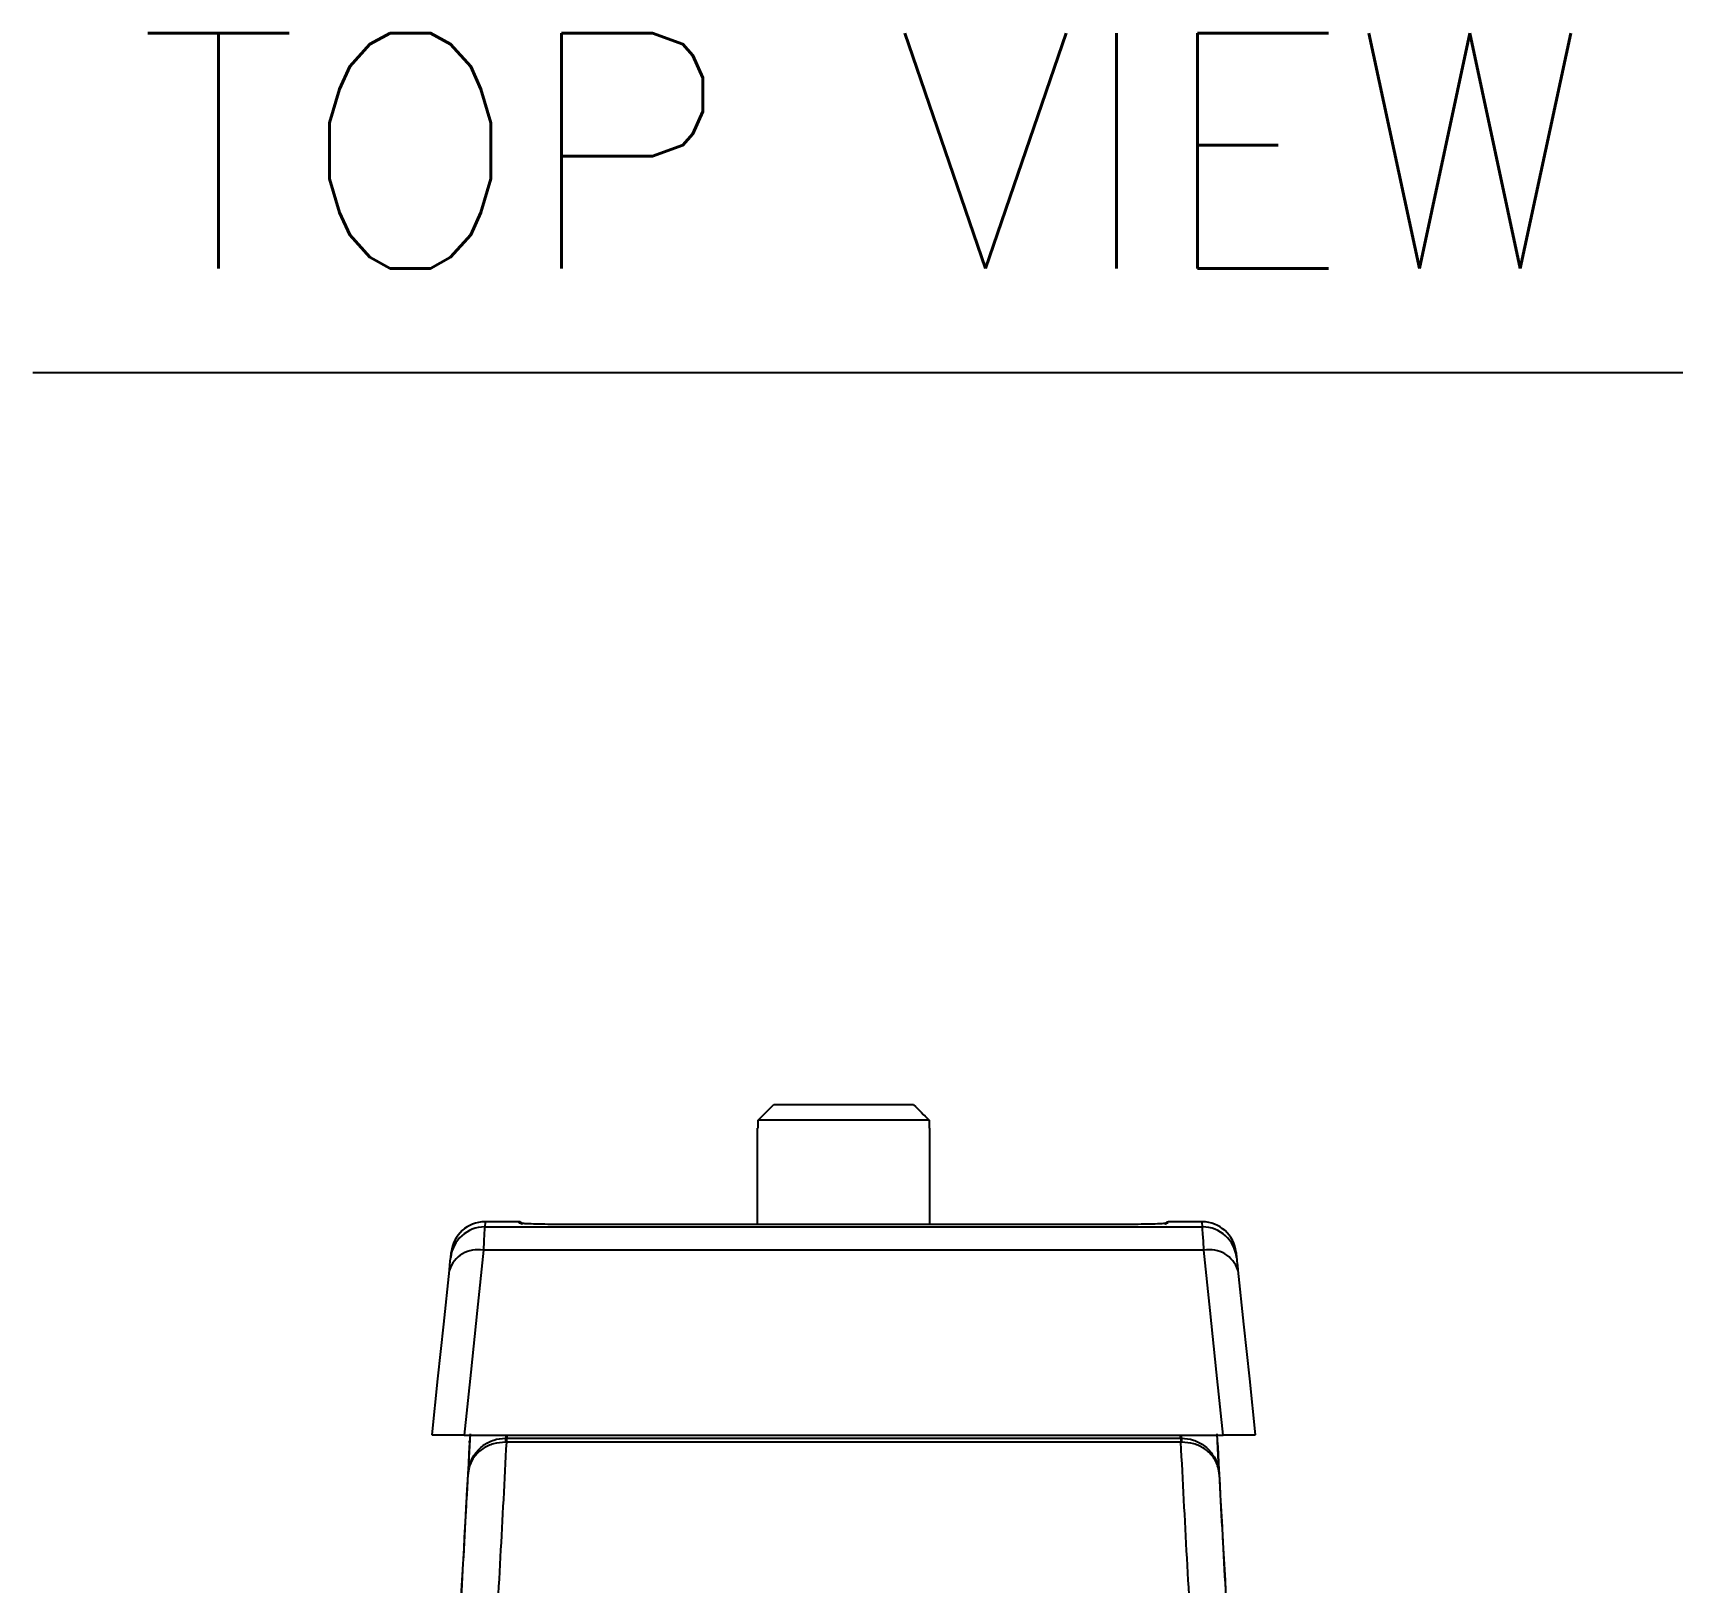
# Model space of a CAD drawing. Extents: x 9.3 to 87.2, y 1.1 to 68.8.
# Drawn here: x 35.52 to 40.78, y 63.88 to 68.82 of the extents above; entities that cross this region are included whole.
import ezdxf
from ezdxf.enums import TextEntityAlignment as Align

# ---------------------------------------------------------------- set-up
doc = ezdxf.new("R2010")
doc.units = 0
doc.header["$MEASUREMENT"] = 0
doc.layers.add('OBJECT', color=7, linetype='CONTINUOUS')
doc.styles.get("Standard").update_dxf_attribs({"font": 'SIMPLEX'})

msp = doc.modelspace()

# ---------------------------------------------------------------- linework, layer by layer
at = {"layer": 'OBJECT', "color": 1}
msp.add_line((35.5245, 67.7342), (40.7801, 67.7342), dxfattribs=at)
at = {"layer": 'OBJECT'}
for p, q in [((37.8341, 65.3518), (37.8847, 65.4018)), ((37.8847, 65.4018), (38.3284, 65.4018)), ((37.8315, 65.3268), (37.8315, 65.0198)), ((37.8315, 65.3268), (37.8341, 65.3268)), ((37.8341, 65.3268), (37.8341, 65.3518)), ((38.379, 65.3518), (37.8341, 65.3518)), ((38.379, 65.3518), (38.379, 65.3268)), ((38.379, 65.3268), (38.3815, 65.3268)), ((38.3815, 65.0198), (38.3815, 65.3268)), ((36.9634, 65.0117), (39.2497, 65.0117)), ((37.0725, 65.0283), (36.9651, 65.0283)), ((39.0175, 65.0198), (37.1955, 65.0198)), ((39.0175, 65.0198), (37.1955, 65.0198)), ((37.1955, 65.0198), (37.1955, 65.0198)), ((39.0175, 65.0198), (39.0175, 65.0198)), ((39.248, 65.0283), (39.1405, 65.0283)), ((39.254, 64.9372), (36.9591, 64.9372)), ((36.7955, 64.3489), (36.7956, 64.3488)), ((36.8979, 64.3488), (39.3152, 64.3488)), ((36.9121, 64.2386), (36.9177, 64.3525)), ((37.03, 64.3388), (37.0323, 64.3388)), ((37.0323, 64.3388), (37.0323, 64.3261)), ((37.0323, 64.3388), (39.1808, 64.3388)), ((37.034, 64.3488), (37.034, 64.3388)), ((39.179, 64.3488), (39.179, 64.3388)), ((39.1808, 64.3388), (39.1831, 64.3388)), ((39.1808, 64.3388), (39.1808, 64.3261)), ((39.2954, 64.3525), (39.301, 64.2386)), ((39.4175, 64.3488), (39.4175, 64.3489)), ((37.0323, 64.3261), (37.0292, 64.3261)), ((39.1808, 64.3261), (37.0323, 64.3261)), ((39.1839, 64.3261), (39.1808, 64.3261))]:
    msp.add_line(p, q, dxfattribs=at)
at = {"layer": 'OBJECT', "flags": 128}
for points in [[(36.9634, 65.0117), (36.963, 65.0049), (36.9621, 64.9898), (36.9608, 64.9669), (36.9591, 64.9372)], [(36.9651, 65.0283), (36.9649, 65.0265), (36.9634, 65.0117)], [(37.0726, 65.0241), (37.0725, 65.0278), (37.0725, 65.0283)], [(39.2497, 65.0117), (39.2482, 65.0265), (39.248, 65.0283)], [(39.254, 64.9372), (39.2523, 64.9669), (39.251, 64.9898), (39.2501, 65.0049), (39.2497, 65.0117)], [(36.8507, 64.8736), (36.8524, 64.8898), (36.8537, 64.9023), (36.8546, 64.9105), (36.855, 64.9143)], [(36.855, 64.9143), (36.8565, 64.9289), (36.8567, 64.9307)], [(36.9591, 64.9372), (36.9392, 64.7455), (36.9188, 64.5494), (36.8979, 64.3488)], [(39.3152, 64.3488), (39.2943, 64.5494), (39.2739, 64.7455), (39.254, 64.9372)], [(39.3564, 64.9307), (39.3566, 64.9289), (39.3581, 64.9143)], [(39.3581, 64.9143), (39.3585, 64.9105), (39.3594, 64.9023), (39.3607, 64.8898), (39.3624, 64.8736)], [(36.7955, 64.3489), (36.8143, 64.5274), (36.8327, 64.7023), (36.8507, 64.8736)], [(39.3624, 64.8736), (39.3804, 64.7023), (39.3988, 64.5274), (39.4175, 64.3489)], [(36.9148, 64.3245), (36.9152, 64.3274), (36.9161, 64.33)]]:
    msp.add_lwpolyline(points, dxfattribs=at)
at = {"layer": 'OBJECT'}
for centre, radius, start, end in [((36.9633, 64.9028), 0.1089, 89.9362, 173.959), ((36.9651, 64.9193), 0.109, 90.3967, 174), ((37.0725, 65.0183), 0.01, 1, 90), ((37.0726, 65.0142), 0.00994, 66.6877, 90.0772), ((39.1405, 65.0183), 0.01, 94.03, 179), ((39.248, 64.9193), 0.109, 6, 89.4533), ((39.2498, 64.9028), 0.1089, 6.0409, 90.0639), ((36.9403, 64.8451), 0.094, 78.4595, 162.3309), ((39.2728, 64.8451), 0.094, 17.6694, 101.5402), ((37.1012, 64.3281), 0.072, 171.4734, 181.6265), ((36.9707, 64.3475), 0.0608, 351.7495, 1.2008), ((39.2424, 64.3475), 0.0608, 178.8017, 188.248), ((39.1118, 64.3281), 0.0721, 358.3794, 8.5207)]:
    msp.add_arc(centre, radius, start, end, dxfattribs=at)
for points, knots in [([(38.3284, 65.4018), (38.3286, 65.4016), (38.3455, 65.3849), (38.3624, 65.3683), (38.379, 65.3518)], [0, 0, 0, 0, 0.013757, 1, 1, 1, 1]), ([(37.0795, 65.023), (37.0781, 65.0231), (37.0729, 65.0235), (37.0727, 65.0239), (37.0726, 65.0241)], [0, 0, 0, 0, 0.269298, 1, 1, 1, 1]), ([(37.0795, 65.0229), (37.0779, 65.0231), (37.076, 65.0234), (37.0761, 65.0234), (37.0761, 65.0234)], [0, 0, 0, 0, 0.783688, 1, 1, 1, 1]), ([(37.1955, 65.0198), (37.1817, 65.0199), (37.1541, 65.02), (37.1176, 65.0208), (37.0908, 65.0219), (37.0829, 65.0227), (37.0795, 65.023)], [0, 0, 0, 0, 0.266025, 0.532042, 0.798282, 1, 1, 1, 1]), ([(39.1405, 65.0241), (39.1391, 65.0237), (39.1364, 65.0229), (39.1151, 65.0216), (39.0838, 65.0205), (39.0493, 65.0199), (39.0265, 65.0199), (39.0175, 65.0198)], [0, 0, 0, 0, 0.2151315, 0.430265, 0.6453086, 0.8600658, 1, 1, 1, 1]), ([(36.8979, 64.3488), (36.888, 64.3488), (36.8682, 64.3488), (36.8417, 64.3488), (36.8176, 64.3488), (36.7998, 64.3488), (36.797, 64.3488), (36.7956, 64.3488)], [0, 0, 0, 0, 0.164475, 0.328632, 0.500073, 0.752161, 1, 1, 1, 1]), ([(36.9105, 64.2244), (36.9105, 64.2246), (36.9105, 64.2251), (36.9106, 64.2264), (36.9108, 64.2295), (36.9115, 64.237), (36.9154, 64.2579), (36.9289, 64.2876), (36.9571, 64.3165), (36.9914, 64.3352), (37.0171, 64.3376), (37.03, 64.3388)], [0, 0, 0, 0, 0.002469, 0.009116, 0.022376, 0.055032, 0.137014, 0.383664, 0.593426, 0.796591, 1, 1, 1, 1]), ([(36.9162, 64.3302), (36.9162, 64.3299), (36.9159, 64.3248), (36.9158, 64.3246), (36.9157, 64.3245)], [0, 0, 0, 0, 0.072199, 1, 1, 1, 1]), ([(36.9162, 64.3302), (36.9162, 64.3301), (36.9161, 64.3288), (36.9161, 64.3286), (36.9161, 64.3284)], [0, 0, 0, 0, 0.0792978, 1, 1, 1, 1]), ([(39.1831, 64.3388), (39.196, 64.3376), (39.2217, 64.3352), (39.256, 64.3165), (39.2842, 64.2876), (39.2977, 64.2579), (39.3016, 64.237), (39.3023, 64.2295), (39.3025, 64.2264), (39.3026, 64.2251), (39.3026, 64.2246), (39.3026, 64.2244)], [0, 0, 0, 0, 0.203409, 0.406574, 0.616336, 0.862986, 0.944968, 0.977624, 0.990884, 0.997531, 1, 1, 1, 1]), ([(39.4175, 64.3488), (39.4157, 64.3488), (39.4125, 64.3488), (39.392, 64.3488), (39.3648, 64.3488), (39.3377, 64.3488), (39.3207, 64.3488), (39.3152, 64.3488)], [0, 0, 0, 0, 0.284536, 0.52387, 0.715594, 0.908516, 1, 1, 1, 1]), ([(36.9148, 64.3245), (36.9052, 64.1459), (36.8876, 63.8177), (36.8651, 63.4708), (36.8548, 63.3128)], [0, 0, 0, 0, 0.544412, 1, 1, 1, 1]), ([(37.0292, 64.3261), (37.0164, 64.3251), (36.9907, 64.323), (36.9565, 64.3065), (36.9285, 64.2808), (36.9152, 64.2543), (36.9114, 64.2357), (36.9107, 64.229), (36.9105, 64.2262), (36.9105, 64.2251), (36.9105, 64.2246), (36.9105, 64.2244)], [0, 0, 0, 0, 0.203348, 0.406451, 0.616193, 0.862589, 0.944751, 0.977526, 0.990842, 0.997532, 1, 1, 1, 1]), ([(36.9157, 64.3245), (36.9157, 64.3245), (36.9154, 64.3245), (36.9151, 64.3245), (36.9148, 64.3245)], [0, 0, 0, 0, 0.198944, 1, 1, 1, 1]), ([(37.0323, 64.3261), (37.026, 64.2047), (37.0133, 63.962), (36.9913, 63.5834), (36.9668, 63.1955), (36.9484, 62.9286), (36.9391, 62.7952)], [0, 0, 0, 0, 0.2490046, 0.498009, 0.7490044, 1, 1, 1, 1]), ([(39.2739, 62.7952), (39.2648, 62.9275), (39.2465, 63.1923), (39.2221, 63.5794), (39.1999, 63.9591), (39.1872, 64.2037), (39.1808, 64.3261)], [0, 0, 0, 0, 0.249005, 0.49801, 0.749005, 1, 1, 1, 1]), ([(39.3026, 64.2244), (39.3026, 64.2246), (39.3026, 64.2251), (39.3025, 64.2262), (39.3024, 64.229), (39.3016, 64.2357), (39.2979, 64.2543), (39.2846, 64.2808), (39.2566, 64.3065), (39.2224, 64.323), (39.1967, 64.3251), (39.1839, 64.3261)], [0, 0, 0, 0, 0.002468, 0.009158, 0.022474, 0.055249, 0.137411, 0.383807, 0.593551, 0.796653, 1, 1, 1, 1]), ([(39.2983, 64.3245), (39.2982, 64.3245), (39.2979, 64.3245), (39.2976, 64.3245), (39.2974, 64.3245)], [0, 0, 0, 0, 0.1989441, 1, 1, 1, 1]), ([(39.3583, 63.3131), (39.348, 63.471), (39.3255, 63.8178), (39.3079, 64.1459), (39.2983, 64.3245)], [0, 0, 0, 0, 0.455391, 1, 1, 1, 1]), ([(36.8221, 62.7897), (36.8307, 62.9121), (36.8477, 63.1573), (36.8707, 63.5185), (36.892, 63.876), (36.9043, 64.1082), (36.9105, 64.2244)], [0, 0, 0, 0, 0.246209, 0.492852, 0.746189, 1, 1, 1, 1]), ([(39.3026, 64.2244), (39.3087, 64.1093), (39.321, 63.8788), (39.3421, 63.5225), (39.3652, 63.1603), (39.3823, 62.9133), (39.391, 62.7897)], [0, 0, 0, 0, 0.2514676, 0.5033984, 0.7514772, 1, 1, 1, 1])]:
    msp.add_open_spline(points, degree=3, knots=knots, dxfattribs=at)

# ---------------------------------------------------------------- texts
at = {"layer": 'OBJECT', "color": 1}
msp.add_text('TOP VIEW', height=0.75, dxfattribs=at).set_placement((38.1725, 68.0655), align=Align.CENTER)

doc.saveas('drawing.dxf')
